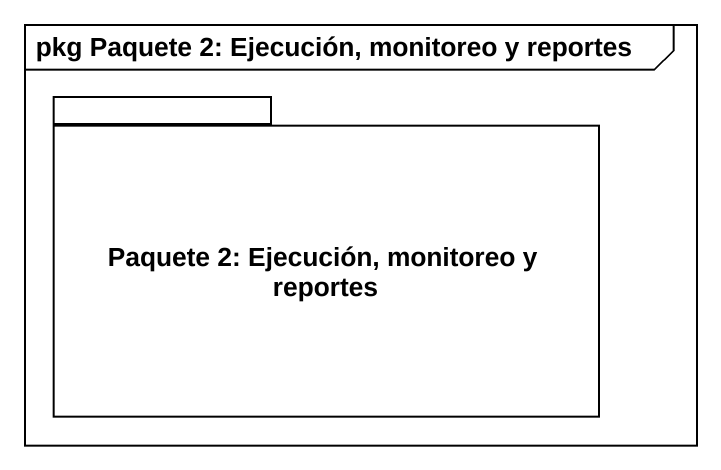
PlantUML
@startuml
mainframe pkg Paquete 2: Ejecución, monitoreo y reportes
package "Paquete 2: Ejecución, monitoreo y reportes" as Paquete_2_Ejecución {
}
@enduml
